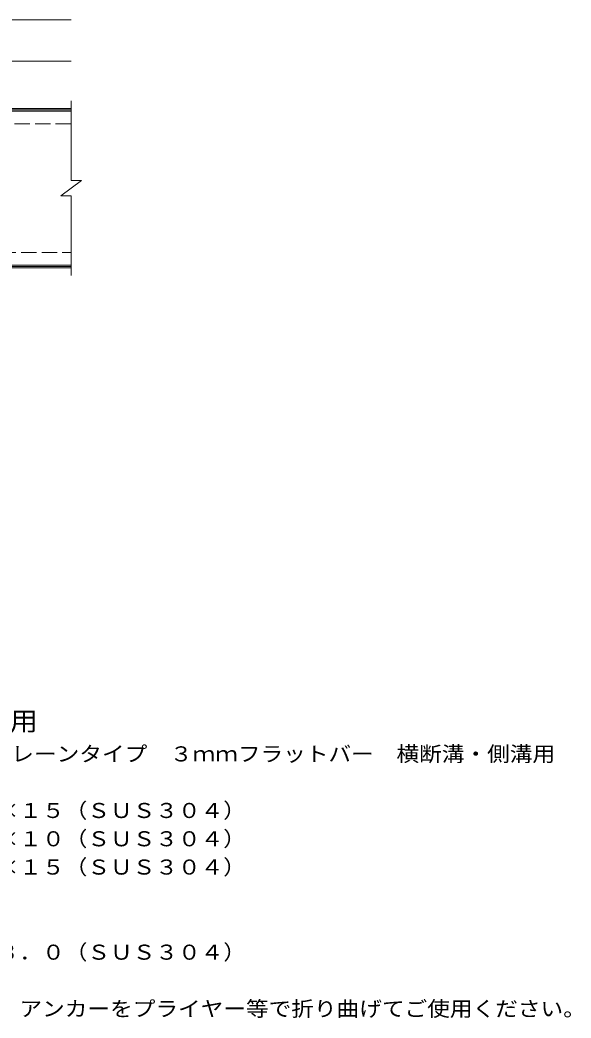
# Model space of a CAD drawing. Units: millimetres, scale not verified. Extents: x -1700 to 1501, y -1369 to 1141.
# Drawn here: x 431 to 1501, y -839 to 1102 of the extents above; entities that cross this region are included whole.
import ezdxf
from ezdxf.enums import TextEntityAlignment as Align

# ---------------------------------------------------------------- set-up
doc = ezdxf.new("R2010")
doc.units = ezdxf.units.MM
doc.header["$LTSCALE"] = 10
doc.linetypes.add('DASHED3', pattern=[4, 3, -1])
for name, color, linetype, lineweight in [('C-1', 2, 'Continuous', 9), ('C-2', 3, 'Continuous', 9), ('C-4', 7, 'Continuous', 9), ('D-5', 7, 'Continuous', 9)]:
    doc.layers.add(name, color=color, linetype=linetype, lineweight=lineweight)
doc.styles.add('ＭＳ ゴシック', font='')
doc.styles.get('ＭＳ ゴシック').set_extended_font_data('MS Gothic')

msp = doc.modelspace()

# ---------------------------------------------------------------- linework, layer by layer
at = {"layer": 'C-1'}
for p, q in [((530.12, 929.56), (-766.88, 929.56)), ((530.12, 926.56), (-766.88, 926.56)), ((-766.88, 622.56), (530.12, 622.56)), ((-766.88, 619.56), (530.12, 619.56))]:
    msp.add_line(p, q, dxfattribs=at)
at = {"layer": 'C-1', "linetype": 'DASHED3'}
for p, q in [((530.12, 899.56), (-766.88, 899.56)), ((-766.88, 649.56), (530.12, 649.56))]:
    msp.add_line(p, q, dxfattribs=at)
at = {"layer": 'C-2'}
for p, q in [((530.12, 944.56), (530.12, 789.57)), ((380.12, 924.56), (530.12, 924.56)), ((510.12, 759.56), (550.12, 789.57)), ((530.12, 789.57), (550.12, 789.57)), ((510.12, 759.56), (530.12, 759.56)), ((530.12, 759.56), (530.12, 604.56)), ((380.12, 624.56), (530.12, 624.56))]:
    msp.add_line(p, q, dxfattribs=at)
at = {"layer": 'C-4'}
for p, q in [((380.12, 1101.56), (530.12, 1101.56)), ((380.12, 1021.57), (530.12, 1021.57))]:
    msp.add_line(p, q, dxfattribs=at)

# ---------------------------------------------------------------- texts
at = {"layer": 'D-5', "color": 3, "style": 'ＭＳ ゴシック', "width": 1.1}
msp.add_text('※適用荷重：歩行用', height=36.66, dxfattribs=at).set_placement((-29.06, -290.84), align=Align.BOTTOM_LEFT)
at = {"layer": 'D-5', "color": 2, "style": 'ＭＳ ゴシック', "width": 1.1}
for s, p in [('ステンレス製グレーチング\u3000プレーンタイプ\u3000３ｍｍフラットバー\u3000横断溝・側溝用', (-201.97, -348.76)), ('材質：メインバー\u3000ＦＢ３×１５（ＳＵＳ３０４）', (-142.26, -458.76)), ('\u3000\u3000\u3000クロスバー\u3000ＦＢ３×１０（ＳＵＳ３０４）', (-142.26, -513.76)), ('\u3000\u3000\u3000サイドバー\u3000ＦＢ３×１５（ＳＵＳ３０４）', (-142.26, -568.76)), ('材質：ステンレス鋼板ｔ＝３．０（ＳＵＳ３０４）', (-142.26, -734.21)), ('施工場所の状況に合わせて、アンカーをプライヤー等で折り曲げてご使用ください。', (-142.26, -844.21))]:
    msp.add_text(s, height=29.33, dxfattribs=at).set_placement(p, align=Align.BOTTOM_LEFT)

doc.saveas('drawing.dxf')
